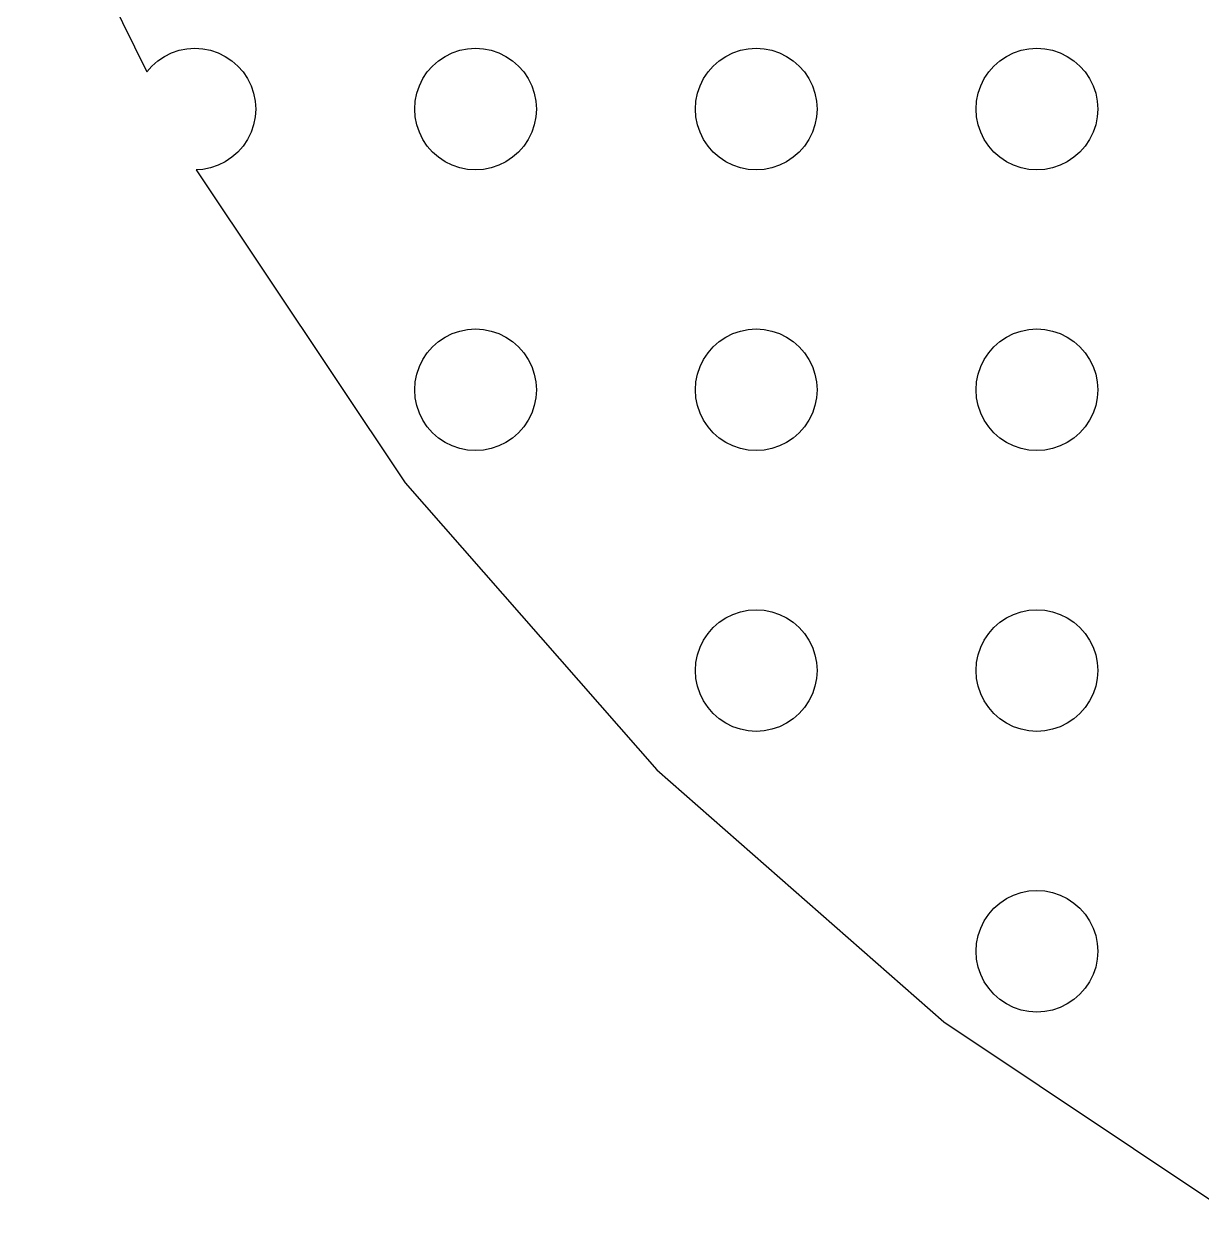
# Model space of a CAD drawing. Header units: metres. Extents: x -156 to 156, y -156 to 156.
# Drawn here: x -144.1 to -81.2, y -134.9 to -70.5 of the extents above; entities that cross this region are included whole.
import ezdxf

# ---------------------------------------------------------------- set-up
doc = ezdxf.new("R2010")
doc.units = ezdxf.units.M

msp = doc.modelspace()

# ---------------------------------------------------------------- linework, layer by layer
for p, q in [((-144.125, -59.6986), (-137.563, -73.0045)), ((-136.978, -72.4216), (-136.625, -72.1854)), ((-136.625, -72.1854), (-136.244, -71.9974)), ((-136.244, -71.9974), (-135.841, -71.8607)), ((-135.841, -71.8607), (-135.424, -71.7778)), ((-135.424, -71.7778), (-135, -71.75)), ((-135, -71.75), (-134.576, -71.7778)), ((-134.576, -71.7778), (-134.159, -71.8607)), ((-134.159, -71.8607), (-133.756, -71.9974)), ((-133.756, -71.9974), (-133.375, -72.1854)), ((-133.375, -72.1854), (-133.022, -72.4216)), ((-121.978, -72.4216), (-121.625, -72.1854)), ((-121.625, -72.1854), (-121.244, -71.9974)), ((-121.244, -71.9974), (-120.841, -71.8607)), ((-120.841, -71.8607), (-120.424, -71.7778)), ((-120.424, -71.7778), (-120, -71.75)), ((-120, -71.75), (-119.576, -71.7778)), ((-119.576, -71.7778), (-119.159, -71.8607)), ((-119.159, -71.8607), (-118.756, -71.9974)), ((-118.756, -71.9974), (-118.375, -72.1854)), ((-118.375, -72.1854), (-118.022, -72.4216)), ((-106.978, -72.4216), (-106.625, -72.1854)), ((-106.625, -72.1854), (-106.244, -71.9974)), ((-106.244, -71.9974), (-105.841, -71.8607)), ((-105.841, -71.8607), (-105.424, -71.7778)), ((-105.424, -71.7778), (-105, -71.75)), ((-105, -71.75), (-104.576, -71.7778)), ((-104.576, -71.7778), (-104.159, -71.8607)), ((-104.159, -71.8607), (-103.756, -71.9974)), ((-103.756, -71.9974), (-103.375, -72.1854)), ((-103.375, -72.1854), (-103.022, -72.4216)), ((-91.9785, -72.4216), (-91.625, -72.1854)), ((-91.625, -72.1854), (-91.2437, -71.9974)), ((-91.2437, -71.9974), (-90.8412, -71.8607)), ((-90.8412, -71.8607), (-90.4242, -71.7778)), ((-90.4242, -71.7778), (-90, -71.75)), ((-90, -71.75), (-89.5758, -71.7778)), ((-89.5758, -71.7778), (-89.1588, -71.8607)), ((-89.1588, -71.8607), (-88.7563, -71.9974)), ((-88.7563, -71.9974), (-88.375, -72.1854)), ((-88.375, -72.1854), (-88.0215, -72.4216)), ((-137.563, -73.0045), (-137.298, -72.7019)), ((-137.298, -72.7019), (-136.978, -72.4216)), ((-133.022, -72.4216), (-132.702, -72.7019)), ((-132.702, -72.7019), (-132.422, -73.0215)), ((-122.578, -73.0215), (-122.298, -72.7019)), ((-122.298, -72.7019), (-121.978, -72.4216)), ((-118.022, -72.4216), (-117.702, -72.7019)), ((-117.702, -72.7019), (-117.422, -73.0215)), ((-107.578, -73.0215), (-107.298, -72.7019)), ((-107.298, -72.7019), (-106.978, -72.4216)), ((-103.022, -72.4216), (-102.702, -72.7019)), ((-102.702, -72.7019), (-102.422, -73.0215)), ((-92.5784, -73.0215), (-92.2981, -72.7019)), ((-92.2981, -72.7019), (-91.9785, -72.4216)), ((-88.0215, -72.4216), (-87.7019, -72.7019)), ((-87.7019, -72.7019), (-87.4216, -73.0215)), ((-132.422, -73.0215), (-132.185, -73.375)), ((-132.185, -73.375), (-131.997, -73.7563)), ((-123.003, -73.7563), (-122.815, -73.375)), ((-122.815, -73.375), (-122.578, -73.0215)), ((-117.422, -73.0215), (-117.185, -73.375)), ((-117.185, -73.375), (-116.997, -73.7563)), ((-108.003, -73.7563), (-107.815, -73.375)), ((-107.815, -73.375), (-107.578, -73.0215)), ((-102.422, -73.0215), (-102.185, -73.375)), ((-102.185, -73.375), (-101.997, -73.7563)), ((-93.0026, -73.7563), (-92.8146, -73.375)), ((-92.8146, -73.375), (-92.5784, -73.0215)), ((-87.4216, -73.0215), (-87.1854, -73.375)), ((-87.1854, -73.375), (-86.9974, -73.7563)), ((-131.997, -73.7563), (-131.861, -74.1588)), ((-123.139, -74.1588), (-123.003, -73.7563)), ((-116.997, -73.7563), (-116.861, -74.1588)), ((-108.139, -74.1588), (-108.003, -73.7563)), ((-101.997, -73.7563), (-101.861, -74.1588)), ((-93.1393, -74.1588), (-93.0026, -73.7563)), ((-86.9974, -73.7563), (-86.8607, -74.1588)), ((-131.861, -74.1588), (-131.778, -74.5758)), ((-131.778, -74.5758), (-131.75, -75)), ((-123.25, -75), (-123.222, -74.5758)), ((-123.222, -74.5758), (-123.139, -74.1588)), ((-116.861, -74.1588), (-116.778, -74.5758)), ((-116.778, -74.5758), (-116.75, -75)), ((-108.25, -75), (-108.222, -74.5758)), ((-108.222, -74.5758), (-108.139, -74.1588)), ((-101.861, -74.1588), (-101.778, -74.5758)), ((-101.778, -74.5758), (-101.75, -75)), ((-93.25, -75), (-93.2222, -74.5758)), ((-93.2222, -74.5758), (-93.1393, -74.1588)), ((-86.8607, -74.1588), (-86.7778, -74.5758)), ((-86.7778, -74.5758), (-86.75, -75)), ((-131.778, -75.4242), (-131.861, -75.8412)), ((-131.75, -75), (-131.778, -75.4242)), ((-123.222, -75.4242), (-123.25, -75)), ((-123.139, -75.8412), (-123.222, -75.4242)), ((-116.778, -75.4242), (-116.861, -75.8412)), ((-116.75, -75), (-116.778, -75.4242)), ((-108.222, -75.4242), (-108.25, -75)), ((-108.139, -75.8412), (-108.222, -75.4242)), ((-101.778, -75.4242), (-101.861, -75.8412)), ((-101.75, -75), (-101.778, -75.4242)), ((-93.2222, -75.4242), (-93.25, -75)), ((-93.1393, -75.8412), (-93.2222, -75.4242)), ((-86.7778, -75.4242), (-86.8607, -75.8412)), ((-86.75, -75), (-86.7778, -75.4242)), ((-131.861, -75.8412), (-131.997, -76.2437)), ((-123.003, -76.2437), (-123.139, -75.8412)), ((-116.861, -75.8412), (-116.997, -76.2437)), ((-108.003, -76.2437), (-108.139, -75.8412)), ((-101.861, -75.8412), (-101.997, -76.2437)), ((-93.0026, -76.2437), (-93.1393, -75.8412)), ((-86.8607, -75.8412), (-86.9974, -76.2437)), ((-132.185, -76.625), (-132.422, -76.9785)), ((-131.997, -76.2437), (-132.185, -76.625)), ((-122.815, -76.625), (-123.003, -76.2437)), ((-122.578, -76.9785), (-122.815, -76.625)), ((-117.185, -76.625), (-117.422, -76.9785)), ((-116.997, -76.2437), (-117.185, -76.625)), ((-107.815, -76.625), (-108.003, -76.2437)), ((-107.578, -76.9785), (-107.815, -76.625)), ((-102.185, -76.625), (-102.422, -76.9785)), ((-101.997, -76.2437), (-102.185, -76.625)), ((-92.8146, -76.625), (-93.0026, -76.2437)), ((-92.5784, -76.9785), (-92.8146, -76.625)), ((-87.1854, -76.625), (-87.4216, -76.9785)), ((-86.9974, -76.2437), (-87.1854, -76.625)), ((-132.702, -77.2981), (-133.022, -77.5784)), ((-132.422, -76.9785), (-132.702, -77.2981)), ((-122.298, -77.2981), (-122.578, -76.9785)), ((-121.978, -77.5784), (-122.298, -77.2981)), ((-117.702, -77.2981), (-118.022, -77.5784)), ((-117.422, -76.9785), (-117.702, -77.2981)), ((-107.298, -77.2981), (-107.578, -76.9785)), ((-106.978, -77.5784), (-107.298, -77.2981)), ((-102.702, -77.2981), (-103.022, -77.5784)), ((-102.422, -76.9785), (-102.702, -77.2981)), ((-92.2981, -77.2981), (-92.5784, -76.9785)), ((-91.9785, -77.5784), (-92.2981, -77.2981)), ((-87.7019, -77.2981), (-88.0215, -77.5784)), ((-87.4216, -76.9785), (-87.7019, -77.2981)), ((-133.756, -78.0026), (-134.159, -78.1393)), ((-133.375, -77.8146), (-133.756, -78.0026)), ((-133.022, -77.5784), (-133.375, -77.8146)), ((-121.625, -77.8146), (-121.978, -77.5784)), ((-121.244, -78.0026), (-121.625, -77.8146)), ((-120.841, -78.1393), (-121.244, -78.0026)), ((-118.756, -78.0026), (-119.159, -78.1393)), ((-118.375, -77.8146), (-118.756, -78.0026)), ((-118.022, -77.5784), (-118.375, -77.8146)), ((-106.625, -77.8146), (-106.978, -77.5784)), ((-106.244, -78.0026), (-106.625, -77.8146)), ((-105.841, -78.1393), (-106.244, -78.0026)), ((-103.756, -78.0026), (-104.159, -78.1393)), ((-103.375, -77.8146), (-103.756, -78.0026)), ((-103.022, -77.5784), (-103.375, -77.8146)), ((-91.625, -77.8146), (-91.9785, -77.5784)), ((-91.2437, -78.0026), (-91.625, -77.8146)), ((-90.8412, -78.1393), (-91.2437, -78.0026)), ((-88.7563, -78.0026), (-89.1588, -78.1393)), ((-88.375, -77.8146), (-88.7563, -78.0026)), ((-88.0215, -77.5784), (-88.375, -77.8146)), ((-134.576, -78.2222), (-134.936, -78.2458)), ((-134.936, -78.2458), (-123.763, -94.9668)), ((-134.159, -78.1393), (-134.576, -78.2222)), ((-120.424, -78.2222), (-120.841, -78.1393)), ((-120, -78.25), (-120.424, -78.2222)), ((-119.576, -78.2222), (-120, -78.25)), ((-119.159, -78.1393), (-119.576, -78.2222)), ((-105.424, -78.2222), (-105.841, -78.1393)), ((-105, -78.25), (-105.424, -78.2222)), ((-104.576, -78.2222), (-105, -78.25)), ((-104.159, -78.1393), (-104.576, -78.2222)), ((-90.4242, -78.2222), (-90.8412, -78.1393)), ((-90, -78.25), (-90.4242, -78.2222)), ((-89.5758, -78.2222), (-90, -78.25)), ((-89.1588, -78.1393), (-89.5758, -78.2222)), ((-121.625, -87.1854), (-121.244, -86.9974)), ((-121.244, -86.9974), (-120.841, -86.8607)), ((-120.841, -86.8607), (-120.424, -86.7778)), ((-120.424, -86.7778), (-120, -86.75)), ((-120, -86.75), (-119.576, -86.7778)), ((-119.576, -86.7778), (-119.159, -86.8607)), ((-119.159, -86.8607), (-118.756, -86.9974)), ((-118.756, -86.9974), (-118.375, -87.1854)), ((-106.625, -87.1854), (-106.244, -86.9974)), ((-106.244, -86.9974), (-105.841, -86.8607)), ((-105.841, -86.8607), (-105.424, -86.7778)), ((-105.424, -86.7778), (-105, -86.75)), ((-105, -86.75), (-104.576, -86.7778)), ((-104.576, -86.7778), (-104.159, -86.8607)), ((-104.159, -86.8607), (-103.756, -86.9974)), ((-103.756, -86.9974), (-103.375, -87.1854)), ((-91.625, -87.1854), (-91.2437, -86.9974)), ((-91.2437, -86.9974), (-90.8412, -86.8607)), ((-90.8412, -86.8607), (-90.4242, -86.7778)), ((-90.4242, -86.7778), (-90, -86.75)), ((-90, -86.75), (-89.5758, -86.7778)), ((-89.5758, -86.7778), (-89.1588, -86.8607)), ((-89.1588, -86.8607), (-88.7563, -86.9974)), ((-88.7563, -86.9974), (-88.375, -87.1854)), ((-122.298, -87.7019), (-121.978, -87.4216)), ((-121.978, -87.4216), (-121.625, -87.1854)), ((-118.375, -87.1854), (-118.022, -87.4216)), ((-118.022, -87.4216), (-117.702, -87.7019)), ((-107.298, -87.7019), (-106.978, -87.4216)), ((-106.978, -87.4216), (-106.625, -87.1854)), ((-103.375, -87.1854), (-103.022, -87.4216)), ((-103.022, -87.4216), (-102.702, -87.7019)), ((-92.2981, -87.7019), (-91.9785, -87.4216)), ((-91.9785, -87.4216), (-91.625, -87.1854)), ((-88.375, -87.1854), (-88.0215, -87.4216)), ((-88.0215, -87.4216), (-87.7019, -87.7019)), ((-122.815, -88.375), (-122.578, -88.0215)), ((-122.578, -88.0215), (-122.298, -87.7019)), ((-117.702, -87.7019), (-117.422, -88.0215)), ((-117.422, -88.0215), (-117.185, -88.375)), ((-107.815, -88.375), (-107.578, -88.0215)), ((-107.578, -88.0215), (-107.298, -87.7019)), ((-102.702, -87.7019), (-102.422, -88.0215)), ((-102.422, -88.0215), (-102.185, -88.375)), ((-92.8146, -88.375), (-92.5784, -88.0215)), ((-92.5784, -88.0215), (-92.2981, -87.7019)), ((-87.7019, -87.7019), (-87.4216, -88.0215)), ((-87.4216, -88.0215), (-87.1854, -88.375)), ((-123.139, -89.1588), (-123.003, -88.7563)), ((-123.003, -88.7563), (-122.815, -88.375)), ((-117.185, -88.375), (-116.997, -88.7563)), ((-116.997, -88.7563), (-116.861, -89.1588)), ((-108.139, -89.1588), (-108.003, -88.7563)), ((-108.003, -88.7563), (-107.815, -88.375)), ((-102.185, -88.375), (-101.997, -88.7563)), ((-101.997, -88.7563), (-101.861, -89.1588)), ((-93.1393, -89.1588), (-93.0026, -88.7563)), ((-93.0026, -88.7563), (-92.8146, -88.375)), ((-87.1854, -88.375), (-86.9974, -88.7563)), ((-86.9974, -88.7563), (-86.8607, -89.1588)), ((-123.25, -90), (-123.222, -89.5758)), ((-123.222, -89.5758), (-123.139, -89.1588)), ((-116.861, -89.1588), (-116.778, -89.5758)), ((-116.778, -89.5758), (-116.75, -90)), ((-108.25, -90), (-108.222, -89.5758)), ((-108.222, -89.5758), (-108.139, -89.1588)), ((-101.861, -89.1588), (-101.778, -89.5758)), ((-101.778, -89.5758), (-101.75, -90)), ((-93.25, -90), (-93.2222, -89.5758)), ((-93.2222, -89.5758), (-93.1393, -89.1588)), ((-86.8607, -89.1588), (-86.7778, -89.5758)), ((-86.7778, -89.5758), (-86.75, -90)), ((-123.222, -90.4242), (-123.25, -90)), ((-116.75, -90), (-116.778, -90.4242)), ((-108.222, -90.4242), (-108.25, -90)), ((-101.75, -90), (-101.778, -90.4242)), ((-93.2222, -90.4242), (-93.25, -90)), ((-86.75, -90), (-86.7778, -90.4242)), ((-123.139, -90.8412), (-123.222, -90.4242)), ((-123.003, -91.2437), (-123.139, -90.8412)), ((-116.861, -90.8412), (-116.997, -91.2437)), ((-116.778, -90.4242), (-116.861, -90.8412)), ((-108.139, -90.8412), (-108.222, -90.4242)), ((-108.003, -91.2437), (-108.139, -90.8412)), ((-101.861, -90.8412), (-101.997, -91.2437)), ((-101.778, -90.4242), (-101.861, -90.8412)), ((-93.1393, -90.8412), (-93.2222, -90.4242)), ((-93.0026, -91.2437), (-93.1393, -90.8412)), ((-86.8607, -90.8412), (-86.9974, -91.2437)), ((-86.7778, -90.4242), (-86.8607, -90.8412)), ((-122.815, -91.625), (-123.003, -91.2437)), ((-116.997, -91.2437), (-117.185, -91.625)), ((-107.815, -91.625), (-108.003, -91.2437)), ((-101.997, -91.2437), (-102.185, -91.625)), ((-92.8146, -91.625), (-93.0026, -91.2437)), ((-86.9974, -91.2437), (-87.1854, -91.625)), ((-122.578, -91.9785), (-122.815, -91.625)), ((-122.298, -92.2981), (-122.578, -91.9785)), ((-117.422, -91.9785), (-117.702, -92.2981)), ((-117.185, -91.625), (-117.422, -91.9785)), ((-107.578, -91.9785), (-107.815, -91.625)), ((-107.298, -92.2981), (-107.578, -91.9785)), ((-102.422, -91.9785), (-102.702, -92.2981)), ((-102.185, -91.625), (-102.422, -91.9785)), ((-92.5784, -91.9785), (-92.8146, -91.625)), ((-92.2981, -92.2981), (-92.5784, -91.9785)), ((-87.4216, -91.9785), (-87.7019, -92.2981)), ((-87.1854, -91.625), (-87.4216, -91.9785)), ((-121.978, -92.5784), (-122.298, -92.2981)), ((-121.625, -92.8146), (-121.978, -92.5784)), ((-121.244, -93.0026), (-121.625, -92.8146)), ((-118.375, -92.8146), (-118.756, -93.0026)), ((-118.022, -92.5784), (-118.375, -92.8146)), ((-117.702, -92.2981), (-118.022, -92.5784)), ((-106.978, -92.5784), (-107.298, -92.2981)), ((-106.625, -92.8146), (-106.978, -92.5784)), ((-106.244, -93.0026), (-106.625, -92.8146)), ((-103.375, -92.8146), (-103.756, -93.0026)), ((-103.022, -92.5784), (-103.375, -92.8146)), ((-102.702, -92.2981), (-103.022, -92.5784)), ((-91.9785, -92.5784), (-92.2981, -92.2981)), ((-91.625, -92.8146), (-91.9785, -92.5784)), ((-91.2437, -93.0026), (-91.625, -92.8146)), ((-88.375, -92.8146), (-88.7563, -93.0026)), ((-88.0215, -92.5784), (-88.375, -92.8146)), ((-87.7019, -92.2981), (-88.0215, -92.5784)), ((-120.841, -93.1393), (-121.244, -93.0026)), ((-120.424, -93.2222), (-120.841, -93.1393)), ((-120, -93.25), (-120.424, -93.2222)), ((-119.576, -93.2222), (-120, -93.25)), ((-119.159, -93.1393), (-119.576, -93.2222)), ((-118.756, -93.0026), (-119.159, -93.1393)), ((-105.841, -93.1393), (-106.244, -93.0026)), ((-105.424, -93.2222), (-105.841, -93.1393)), ((-105, -93.25), (-105.424, -93.2222)), ((-104.576, -93.2222), (-105, -93.25)), ((-104.159, -93.1393), (-104.576, -93.2222)), ((-103.756, -93.0026), (-104.159, -93.1393)), ((-90.8412, -93.1393), (-91.2437, -93.0026)), ((-90.4242, -93.2222), (-90.8412, -93.1393)), ((-90, -93.25), (-90.4242, -93.2222)), ((-89.5758, -93.2222), (-90, -93.25)), ((-89.1588, -93.1393), (-89.5758, -93.2222)), ((-88.7563, -93.0026), (-89.1588, -93.1393)), ((-123.763, -94.9668), (-110.309, -110.309)), ((-106.244, -101.997), (-105.841, -101.861)), ((-105.841, -101.861), (-105.424, -101.778)), ((-105.424, -101.778), (-105, -101.75)), ((-105, -101.75), (-104.576, -101.778)), ((-104.576, -101.778), (-104.159, -101.861)), ((-104.159, -101.861), (-103.756, -101.997)), ((-91.2437, -101.997), (-90.8412, -101.861)), ((-90.8412, -101.861), (-90.4242, -101.778)), ((-90.4242, -101.778), (-90, -101.75)), ((-90, -101.75), (-89.5758, -101.778)), ((-89.5758, -101.778), (-89.1588, -101.861)), ((-89.1588, -101.861), (-88.7563, -101.997)), ((-107.298, -102.702), (-106.978, -102.422)), ((-106.978, -102.422), (-106.625, -102.185)), ((-106.625, -102.185), (-106.244, -101.997)), ((-103.756, -101.997), (-103.375, -102.185)), ((-103.375, -102.185), (-103.022, -102.422)), ((-103.022, -102.422), (-102.702, -102.702)), ((-92.2981, -102.702), (-91.9785, -102.422)), ((-91.9785, -102.422), (-91.625, -102.185)), ((-91.625, -102.185), (-91.2437, -101.997)), ((-88.7563, -101.997), (-88.375, -102.185)), ((-88.375, -102.185), (-88.0215, -102.422)), ((-88.0215, -102.422), (-87.7019, -102.702)), ((-107.815, -103.375), (-107.578, -103.022)), ((-107.578, -103.022), (-107.298, -102.702)), ((-102.702, -102.702), (-102.422, -103.022)), ((-102.422, -103.022), (-102.185, -103.375)), ((-92.8146, -103.375), (-92.5784, -103.022)), ((-92.5784, -103.022), (-92.2981, -102.702)), ((-87.7019, -102.702), (-87.4216, -103.022)), ((-87.4216, -103.022), (-87.1854, -103.375)), ((-108.139, -104.159), (-108.003, -103.756)), ((-108.003, -103.756), (-107.815, -103.375)), ((-102.185, -103.375), (-101.997, -103.756)), ((-101.997, -103.756), (-101.861, -104.159)), ((-93.1393, -104.159), (-93.0026, -103.756)), ((-93.0026, -103.756), (-92.8146, -103.375)), ((-87.1854, -103.375), (-86.9974, -103.756)), ((-86.9974, -103.756), (-86.8607, -104.159)), ((-108.222, -104.576), (-108.139, -104.159)), ((-101.861, -104.159), (-101.778, -104.576)), ((-93.2222, -104.576), (-93.1393, -104.159)), ((-86.8607, -104.159), (-86.7778, -104.576)), ((-108.25, -105), (-108.222, -104.576)), ((-108.222, -105.424), (-108.25, -105)), ((-101.778, -104.576), (-101.75, -105)), ((-101.75, -105), (-101.778, -105.424)), ((-93.25, -105), (-93.2222, -104.576)), ((-93.2222, -105.424), (-93.25, -105)), ((-86.7778, -104.576), (-86.75, -105)), ((-86.75, -105), (-86.7778, -105.424)), ((-108.139, -105.841), (-108.222, -105.424)), ((-101.778, -105.424), (-101.861, -105.841)), ((-93.1393, -105.841), (-93.2222, -105.424)), ((-86.7778, -105.424), (-86.8607, -105.841)), ((-108.003, -106.244), (-108.139, -105.841)), ((-107.815, -106.625), (-108.003, -106.244)), ((-101.997, -106.244), (-102.185, -106.625)), ((-101.861, -105.841), (-101.997, -106.244)), ((-93.0026, -106.244), (-93.1393, -105.841)), ((-92.8146, -106.625), (-93.0026, -106.244)), ((-86.9974, -106.244), (-87.1854, -106.625)), ((-86.8607, -105.841), (-86.9974, -106.244)), ((-107.578, -106.978), (-107.815, -106.625)), ((-107.298, -107.298), (-107.578, -106.978)), ((-102.422, -106.978), (-102.702, -107.298)), ((-102.185, -106.625), (-102.422, -106.978)), ((-92.5784, -106.978), (-92.8146, -106.625)), ((-92.2981, -107.298), (-92.5784, -106.978)), ((-87.4216, -106.978), (-87.7019, -107.298)), ((-87.1854, -106.625), (-87.4216, -106.978)), ((-106.978, -107.578), (-107.298, -107.298)), ((-106.625, -107.815), (-106.978, -107.578)), ((-103.022, -107.578), (-103.375, -107.815)), ((-102.702, -107.298), (-103.022, -107.578)), ((-91.9785, -107.578), (-92.2981, -107.298)), ((-91.625, -107.815), (-91.9785, -107.578)), ((-88.0215, -107.578), (-88.375, -107.815)), ((-87.7019, -107.298), (-88.0215, -107.578)), ((-106.244, -108.003), (-106.625, -107.815)), ((-105.841, -108.139), (-106.244, -108.003)), ((-105.424, -108.222), (-105.841, -108.139)), ((-105, -108.25), (-105.424, -108.222)), ((-104.576, -108.222), (-105, -108.25)), ((-104.159, -108.139), (-104.576, -108.222)), ((-103.756, -108.003), (-104.159, -108.139)), ((-103.375, -107.815), (-103.756, -108.003)), ((-91.2437, -108.003), (-91.625, -107.815)), ((-90.8412, -108.139), (-91.2437, -108.003)), ((-90.4242, -108.222), (-90.8412, -108.139)), ((-90, -108.25), (-90.4242, -108.222)), ((-89.5758, -108.222), (-90, -108.25)), ((-89.1588, -108.139), (-89.5758, -108.222)), ((-88.7563, -108.003), (-89.1588, -108.139)), ((-88.375, -107.815), (-88.7563, -108.003)), ((-110.309, -110.309), (-94.9668, -123.763)), ((-91.9785, -117.422), (-91.625, -117.185)), ((-91.625, -117.185), (-91.2437, -116.997)), ((-91.2437, -116.997), (-90.8412, -116.861)), ((-90.8412, -116.861), (-90.4242, -116.778)), ((-90.4242, -116.778), (-90, -116.75)), ((-90, -116.75), (-89.5758, -116.778)), ((-89.5758, -116.778), (-89.1588, -116.861)), ((-89.1588, -116.861), (-88.7563, -116.997)), ((-88.7563, -116.997), (-88.375, -117.185)), ((-88.375, -117.185), (-88.0215, -117.422)), ((-92.5784, -118.022), (-92.2981, -117.702)), ((-92.2981, -117.702), (-91.9785, -117.422)), ((-88.0215, -117.422), (-87.7019, -117.702)), ((-87.7019, -117.702), (-87.4216, -118.022)), ((-93.0026, -118.756), (-92.8146, -118.375)), ((-92.8146, -118.375), (-92.5784, -118.022)), ((-87.4216, -118.022), (-87.1854, -118.375)), ((-87.1854, -118.375), (-86.9974, -118.756)), ((-93.2222, -119.576), (-93.1393, -119.159)), ((-93.1393, -119.159), (-93.0026, -118.756)), ((-86.9974, -118.756), (-86.8607, -119.159)), ((-86.8607, -119.159), (-86.7778, -119.576)), ((-93.25, -120), (-93.2222, -119.576)), ((-86.7778, -119.576), (-86.75, -120)), ((-93.2222, -120.424), (-93.25, -120)), ((-93.1393, -120.841), (-93.2222, -120.424)), ((-86.7778, -120.424), (-86.8607, -120.841)), ((-86.75, -120), (-86.7778, -120.424)), ((-93.0026, -121.244), (-93.1393, -120.841)), ((-86.8607, -120.841), (-86.9974, -121.244)), ((-92.8146, -121.625), (-93.0026, -121.244)), ((-92.5784, -121.978), (-92.8146, -121.625)), ((-87.1854, -121.625), (-87.4216, -121.978)), ((-86.9974, -121.244), (-87.1854, -121.625)), ((-92.2981, -122.298), (-92.5784, -121.978)), ((-91.9785, -122.578), (-92.2981, -122.298)), ((-87.7019, -122.298), (-88.0215, -122.578)), ((-87.4216, -121.978), (-87.7019, -122.298)), ((-91.625, -122.815), (-91.9785, -122.578)), ((-91.2437, -123.003), (-91.625, -122.815)), ((-90.8412, -123.139), (-91.2437, -123.003)), ((-90.4242, -123.222), (-90.8412, -123.139)), ((-89.1588, -123.139), (-89.5758, -123.222)), ((-88.7563, -123.003), (-89.1588, -123.139)), ((-88.375, -122.815), (-88.7563, -123.003)), ((-88.0215, -122.578), (-88.375, -122.815)), ((-94.9668, -123.763), (-78.2458, -134.936)), ((-90, -123.25), (-90.4242, -123.222)), ((-89.5758, -123.222), (-90, -123.25))]:
    msp.add_line(p, q)

doc.saveas('drawing.dxf')
